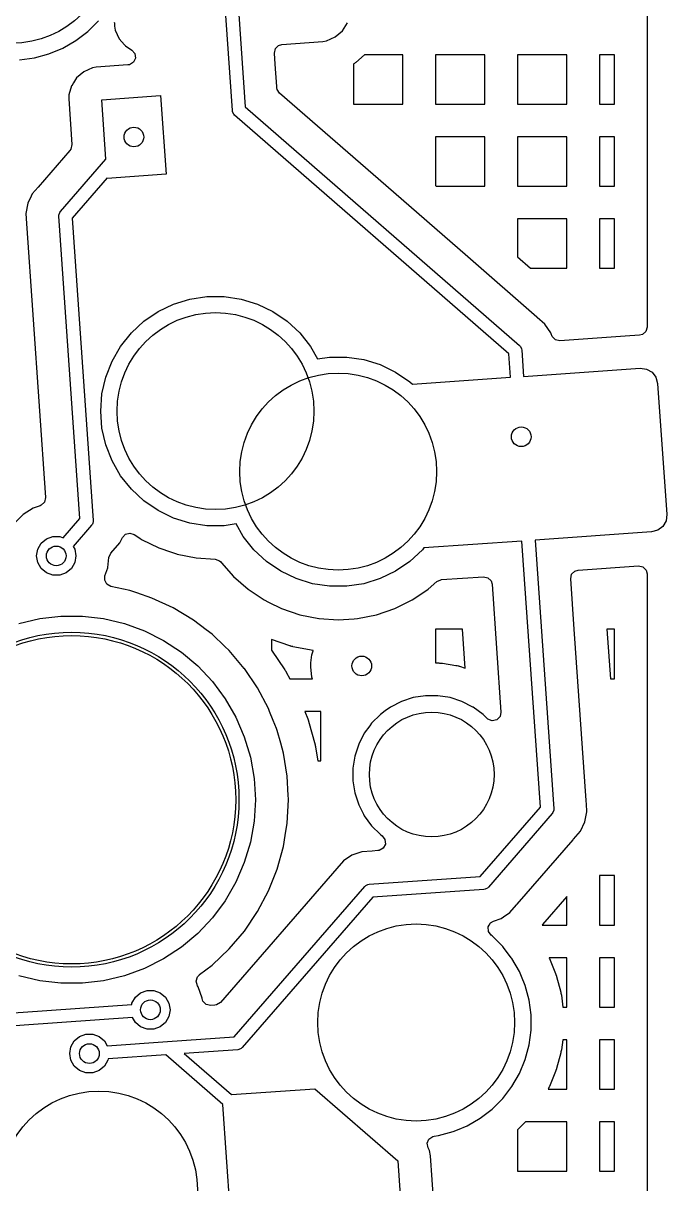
# Model space of a CAD drawing. Extents: x 2.49 to 8.57, y -5.87 to -1.87.
# Drawn here: x 4.562 to 4.948, y -4.23 to -3.535 of the extents above; entities that cross this region are included whole.
import ezdxf

# ---------------------------------------------------------------- set-up
doc = ezdxf.new("R2010")
doc.units = 0
doc.header["$MEASUREMENT"] = 0
doc.layers.add('BLACK', color=7, linetype='CONTINUOUS')

msp = doc.modelspace()

# ---------------------------------------------------------------- linework, layer by layer
at = {"layer": 'BLACK', "linetype": 'CONTINUOUS'}
for p, q in [((4.93635, -3.17601), (4.93635, -3.71682)), ((4.60076, -3.53949), (4.60714, -3.5331)), ((4.61662, -3.53403), (4.61671, -3.53467)), ((4.68748, -3.58699), (4.68348, -3.5299)), ((4.69134, -3.52935), (4.69522, -3.58482)), ((4.59359, -3.54499), (4.60076, -3.53949)), ((4.60076, -3.53949), (4.60076, -3.53949)), ((4.60076, -3.53949), (4.60076, -3.53949)), ((4.61671, -3.53467), (4.61675, -3.53526)), ((4.61675, -3.53526), (4.61683, -3.53645)), ((4.61683, -3.53645), (4.61683, -3.53645)), ((4.61683, -3.53645), (4.61725, -3.53877)), ((4.61725, -3.53877), (4.61725, -3.53878)), ((4.61725, -3.53878), (4.61959, -3.54393)), ((4.7492, -3.54282), (4.75349, -3.53912)), ((4.75349, -3.53912), (4.75656, -3.53435)), ((4.58577, -3.54951), (4.59359, -3.54499)), ((4.61959, -3.54393), (4.61959, -3.54393)), ((4.61959, -3.54393), (4.62279, -3.54763)), ((4.62279, -3.54763), (4.62329, -3.54822)), ((4.7133, -3.54982), (4.71525, -3.54788)), ((4.71525, -3.54788), (4.71724, -3.54729)), ((4.71724, -3.54729), (4.74172, -3.54558)), ((4.74172, -3.54558), (4.74405, -3.54517)), ((4.74405, -3.54517), (4.7492, -3.54282)), ((4.56869, -3.5553), (4.57742, -3.55296)), ((4.57742, -3.55296), (4.58577, -3.54951)), ((4.62329, -3.54822), (4.62709, -3.55067)), ((4.62709, -3.55067), (4.62888, -3.55275)), ((4.62888, -3.55275), (4.62927, -3.55547)), ((4.71271, -3.5525), (4.7133, -3.54982)), ((4.71317, -3.55908), (4.71271, -3.5525)), ((4.76684, -3.5535), (4.76149, -3.55812)), ((4.76687, -3.55347), (4.76684, -3.5535)), ((4.78977, -3.55347), (4.76687, -3.55347)), ((4.78977, -3.58307), (4.78977, -3.55347)), ((4.83898, -3.55347), (4.80938, -3.55347)), ((4.80938, -3.55347), (4.80938, -3.58307)), ((4.83898, -3.58307), (4.83898, -3.55347)), ((4.8882, -3.55347), (4.85859, -3.55347)), ((4.85859, -3.55347), (4.85859, -3.58307)), ((4.8882, -3.58307), (4.8882, -3.55347)), ((4.91674, -3.55347), (4.9078, -3.55347)), ((4.9078, -3.55347), (4.9078, -3.58307)), ((4.91674, -3.58307), (4.91674, -3.55347)), ((4.55974, -3.55648), (4.56869, -3.5553)), ((4.6035, -3.56138), (4.59834, -3.56373)), ((4.60582, -3.56097), (4.6035, -3.56138)), ((4.6035, -3.56138), (4.6035, -3.56138)), ((4.62478, -3.55964), (4.60582, -3.56097)), ((4.60582, -3.56097), (4.60582, -3.56097)), ((4.62581, -3.55946), (4.62478, -3.55964)), ((4.62813, -3.55797), (4.62581, -3.55946)), ((4.62927, -3.55547), (4.62813, -3.55797)), ((4.71411, -3.57252), (4.71317, -3.55908)), ((4.76037, -3.55895), (4.76016, -3.55908)), ((4.76016, -3.55908), (4.76016, -3.58307)), ((4.76065, -3.55876), (4.76037, -3.55895)), ((4.76122, -3.55833), (4.76065, -3.55876)), ((4.76149, -3.55812), (4.76122, -3.55833)), ((4.59405, -3.56743), (4.59219, -3.57031)), ((4.59834, -3.56373), (4.59405, -3.56743)), ((4.59834, -3.56373), (4.59834, -3.56373)), ((4.59098, -3.57219), (4.58938, -3.57763)), ((4.59107, -3.57206), (4.59098, -3.57219)), ((4.59219, -3.57031), (4.59107, -3.57206)), ((4.71416, -3.57328), (4.71411, -3.57252)), ((4.71435, -3.57431), (4.71416, -3.57328)), ((4.71583, -3.57663), (4.71435, -3.57431)), ((4.58938, -3.57763), (4.58929, -3.57998)), ((4.58929, -3.57998), (4.58929, -3.57998)), ((4.58929, -3.57998), (4.5912, -3.60739)), ((4.58938, -3.57763), (4.58938, -3.57763)), ((4.60908, -3.58049), (4.64442, -3.57802)), ((4.61157, -3.61617), (4.60908, -3.58049)), ((4.64442, -3.57802), (4.64772, -3.62515)), ((4.77949, -3.63196), (4.71583, -3.57663)), ((4.68761, -3.58775), (4.68748, -3.58699)), ((4.68829, -3.58913), (4.68761, -3.58775)), ((4.68882, -3.58969), (4.68829, -3.58913)), ((4.85336, -3.73272), (4.68882, -3.58969)), ((4.69522, -3.58482), (4.85976, -3.72785)), ((4.76016, -3.58307), (4.78977, -3.58307)), ((4.80938, -3.58307), (4.83898, -3.58307)), ((4.85859, -3.58307), (4.8882, -3.58307)), ((4.9078, -3.58307), (4.91674, -3.58307)), ((4.83898, -3.60268), (4.80938, -3.60268)), ((4.80938, -3.60268), (4.80938, -3.63196)), ((4.83898, -3.63228), (4.83898, -3.60268)), ((4.8882, -3.60268), (4.85859, -3.60268)), ((4.85859, -3.60268), (4.85859, -3.63228)), ((4.8882, -3.63228), (4.8882, -3.60268)), ((4.91674, -3.60268), (4.9078, -3.60268)), ((4.9078, -3.60268), (4.9078, -3.63228)), ((4.91674, -3.63228), (4.91674, -3.60268)), ((4.59062, -3.61008), (4.59002, -3.61093)), ((4.5912, -3.60739), (4.59062, -3.61008)), ((4.59002, -3.61093), (4.57092, -3.6329)), ((4.58433, -3.64751), (4.61157, -3.61617)), ((4.61235, -3.62728), (4.59134, -3.65145)), ((4.61237, -3.62762), (4.61235, -3.62728)), ((4.64772, -3.62515), (4.61237, -3.62762)), ((4.56676, -3.63829), (4.56469, -3.64253)), ((4.56742, -3.63693), (4.56676, -3.63829)), ((4.56676, -3.63829), (4.56676, -3.63829)), ((4.57092, -3.6329), (4.56742, -3.63693)), ((4.57092, -3.6329), (4.57092, -3.6329)), ((4.8287, -3.67474), (4.77949, -3.63196)), ((4.80938, -3.63196), (4.80974, -3.63228)), ((4.80974, -3.63228), (4.83898, -3.63228)), ((4.85859, -3.63228), (4.8882, -3.63228)), ((4.9078, -3.63228), (4.91674, -3.63228)), ((4.56469, -3.64253), (4.5635, -3.64864)), ((4.56469, -3.64253), (4.56469, -3.64253)), ((4.5635, -3.64864), (4.56393, -3.65476)), ((4.58337, -3.65037), (4.5834, -3.6496)), ((4.59604, -3.83156), (4.58337, -3.65037)), ((4.5834, -3.6496), (4.58388, -3.64814)), ((4.58388, -3.64814), (4.58433, -3.64751)), ((4.59134, -3.65145), (4.60401, -3.83264)), ((4.8882, -3.65189), (4.85859, -3.65189)), ((4.85859, -3.65189), (4.85859, -3.67474)), ((4.8882, -3.6815), (4.8882, -3.65189)), ((4.91674, -3.65189), (4.9078, -3.65189)), ((4.9078, -3.65189), (4.9078, -3.6815)), ((4.91674, -3.6815), (4.91674, -3.65189)), ((4.56393, -3.65476), (4.56393, -3.65476)), ((4.56393, -3.65476), (4.57541, -3.81897)), ((4.8701, -3.71073), (4.8287, -3.67474)), ((4.85859, -3.67474), (4.86636, -3.6815)), ((4.86636, -3.6815), (4.8882, -3.6815)), ((4.9078, -3.6815), (4.91674, -3.6815)), ((4.65221, -3.70299), (4.66205, -3.69995)), ((4.66205, -3.69995), (4.67223, -3.69842)), ((4.67223, -3.69842), (4.68253, -3.69842)), ((4.68253, -3.69842), (4.69271, -3.69995)), ((4.69271, -3.69995), (4.70255, -3.70299)), ((4.63442, -3.71326), (4.64293, -3.70746)), ((4.64293, -3.70746), (4.65221, -3.70299)), ((4.70255, -3.70299), (4.71183, -3.70746)), ((4.71183, -3.70746), (4.72034, -3.71326)), ((4.62687, -3.72026), (4.63442, -3.71326)), ((4.72034, -3.71326), (4.72789, -3.72026)), ((4.87034, -3.71093), (4.8701, -3.71073)), ((4.8701, -3.71073), (4.8701, -3.71073)), ((4.87503, -3.71502), (4.87034, -3.71093)), ((4.87034, -3.71093), (4.87034, -3.71093)), ((4.87852, -3.72018), (4.87503, -3.71502)), ((4.62045, -3.72831), (4.62687, -3.72026)), ((4.72789, -3.72026), (4.73431, -3.72831)), ((4.87897, -3.7215), (4.87852, -3.72018)), ((4.87906, -3.72175), (4.87897, -3.7215)), ((4.87938, -3.72249), (4.87906, -3.72175)), ((4.93181, -3.72169), (4.92303, -3.7223)), ((4.93349, -3.72126), (4.93181, -3.72169)), ((4.93557, -3.71946), (4.93349, -3.72126)), ((4.93635, -3.71682), (4.93557, -3.71946)), ((4.6153, -3.73723), (4.62045, -3.72831)), ((4.73431, -3.72831), (4.73863, -3.7358)), ((4.85976, -3.72785), (4.86029, -3.72841)), ((4.86029, -3.72841), (4.86097, -3.72978)), ((4.88133, -3.72444), (4.87938, -3.72249)), ((4.88401, -3.72503), (4.88133, -3.72444)), ((4.92303, -3.7223), (4.88401, -3.72503)), ((4.73863, -3.7358), (4.74581, -3.73471)), ((4.74581, -3.73471), (4.75611, -3.73471)), ((4.75611, -3.73471), (4.76629, -3.73625)), ((4.85435, -3.74686), (4.85336, -3.73272)), ((4.86097, -3.72978), (4.8611, -3.73054)), ((4.8611, -3.73054), (4.8622, -3.74631)), ((4.61154, -3.74682), (4.6153, -3.73723)), ((4.76629, -3.73625), (4.77613, -3.73928)), ((4.77613, -3.73928), (4.78541, -3.74375)), ((4.8622, -3.74631), (4.93211, -3.74142)), ((4.93211, -3.74142), (4.93592, -3.7419)), ((4.93592, -3.7419), (4.93926, -3.74381)), ((4.60925, -3.75686), (4.61154, -3.74682)), ((4.78541, -3.74375), (4.79391, -3.74955)), ((4.79391, -3.74955), (4.79545, -3.75098)), ((4.79545, -3.75098), (4.85435, -3.74686)), ((4.93926, -3.74381), (4.94161, -3.74685)), ((4.94161, -3.74685), (4.94262, -3.75055)), ((4.60848, -3.76713), (4.60925, -3.75686)), ((4.94262, -3.75055), (4.94811, -3.8291)), ((4.60925, -3.77739), (4.60848, -3.76713)), ((4.61154, -3.78743), (4.60925, -3.77739)), ((4.6153, -3.79702), (4.61154, -3.78743)), ((4.62045, -3.80594), (4.6153, -3.79702)), ((4.62687, -3.81399), (4.62045, -3.80594)), ((4.57541, -3.81897), (4.57482, -3.82166)), ((4.63442, -3.82099), (4.62687, -3.81399)), ((4.56806, -3.82535), (4.56205, -3.82913)), ((4.57215, -3.82392), (4.56806, -3.82535)), ((4.57287, -3.8236), (4.57215, -3.82392)), ((4.57482, -3.82166), (4.57287, -3.8236)), ((4.64293, -3.82679), (4.63442, -3.82099)), ((4.56205, -3.82913), (4.55703, -3.83415)), ((4.58603, -3.84308), (4.59604, -3.83156)), ((4.60399, -3.83341), (4.60367, -3.83438)), ((4.60401, -3.83264), (4.60399, -3.83341)), ((4.65221, -3.83126), (4.64293, -3.82679)), ((4.66205, -3.8343), (4.65221, -3.83126)), ((4.94763, -3.83291), (4.94572, -3.83624)), ((4.94811, -3.8291), (4.94763, -3.83291)), ((4.60306, -3.8355), (4.59197, -3.84825)), ((4.6035, -3.83487), (4.60306, -3.8355)), ((4.60367, -3.83438), (4.6035, -3.83487)), ((4.62333, -3.84096), (4.62598, -3.84025)), ((4.62598, -3.84025), (4.62857, -3.84107)), ((4.67223, -3.83583), (4.66205, -3.8343)), ((4.68253, -3.83583), (4.67223, -3.83583)), ((4.68971, -3.83475), (4.68253, -3.83583)), ((4.69403, -3.84223), (4.68971, -3.83475)), ((4.93898, -3.8396), (4.86907, -3.84449)), ((4.94268, -3.83859), (4.93898, -3.8396)), ((4.94572, -3.83624), (4.94268, -3.83859)), ((4.57072, -3.84989), (4.57277, -3.84633)), ((4.57277, -3.84633), (4.57592, -3.8437)), ((4.57592, -3.8437), (4.57977, -3.84229)), ((4.57977, -3.84229), (4.58387, -3.84229)), ((4.58387, -3.84229), (4.58603, -3.84308)), ((4.61459, -3.85227), (4.61997, -3.84608)), ((4.61997, -3.84608), (4.62147, -3.84299)), ((4.62147, -3.84299), (4.62333, -3.84096)), ((4.62857, -3.84107), (4.63202, -3.84338)), ((4.63202, -3.84338), (4.63298, -3.84402)), ((4.63298, -3.84402), (4.6434, -3.84916)), ((4.70045, -3.85028), (4.69403, -3.84223)), ((4.86122, -3.84504), (4.80236, -3.84916)), ((4.87236, -4.00448), (4.86122, -3.84504)), ((4.86907, -3.84449), (4.88033, -4.00556)), ((4.57001, -3.85392), (4.57072, -3.84989)), ((4.57072, -3.85796), (4.57001, -3.85392)), ((4.59197, -3.84825), (4.59292, -3.84989)), ((4.59292, -3.84989), (4.59363, -3.85392)), ((4.59363, -3.85392), (4.59292, -3.85796)), ((4.61342, -3.85492), (4.61449, -3.85238)), ((4.61449, -3.85238), (4.61459, -3.85227)), ((4.6434, -3.84916), (4.65101, -3.85174)), ((4.65101, -3.85174), (4.65398, -3.85275)), ((4.65398, -3.85275), (4.6544, -3.85289)), ((4.6544, -3.85289), (4.66579, -3.85516)), ((4.708, -3.85729), (4.70045, -3.85028)), ((4.80146, -3.85028), (4.79391, -3.85729)), ((4.80236, -3.84916), (4.80146, -3.85028)), ((4.57277, -3.86152), (4.57072, -3.85796)), ((4.59292, -3.85796), (4.59087, -3.86152)), ((4.61104, -3.86584), (4.61273, -3.86102)), ((4.61273, -3.86102), (4.61274, -3.86098)), ((4.61274, -3.86098), (4.61321, -3.85685)), ((4.61274, -3.86098), (4.61274, -3.86098)), ((4.61321, -3.85685), (4.61342, -3.85492)), ((4.66579, -3.85516), (4.67724, -3.85591)), ((4.67724, -3.85591), (4.67982, -3.85685)), ((4.67982, -3.85685), (4.68059, -3.85756)), ((4.68059, -3.85756), (4.68101, -3.85804)), ((4.68101, -3.85804), (4.68817, -3.86621)), ((4.71651, -3.86309), (4.708, -3.85729)), ((4.79391, -3.85729), (4.78541, -3.86309)), ((4.89497, -3.86243), (4.93112, -3.85991)), ((4.93112, -3.85991), (4.93381, -3.8605)), ((4.93381, -3.8605), (4.93575, -3.86244)), ((4.57592, -3.86415), (4.57277, -3.86152)), ((4.57977, -3.86556), (4.57592, -3.86415)), ((4.58387, -3.86556), (4.57977, -3.86556)), ((4.58773, -3.86415), (4.58387, -3.86556)), ((4.59087, -3.86152), (4.58773, -3.86415)), ((4.61088, -3.86848), (4.61104, -3.86584)), ((4.68817, -3.86621), (4.6969, -3.87386)), ((4.72579, -3.86755), (4.71651, -3.86309)), ((4.73563, -3.87059), (4.72579, -3.86755)), ((4.77613, -3.86755), (4.76629, -3.87059)), ((4.78541, -3.86309), (4.77613, -3.86755)), ((4.81014, -3.86937), (4.81263, -3.86821)), ((4.81263, -3.86821), (4.81302, -3.86817)), ((4.81302, -3.86817), (4.83806, -3.86641)), ((4.83806, -3.86641), (4.84075, -3.867)), ((4.84075, -3.867), (4.84269, -3.86895)), ((4.89044, -3.86765), (4.89103, -3.86496)), ((4.89256, -3.89795), (4.89044, -3.86765)), ((4.89103, -3.86496), (4.89298, -3.86302)), ((4.89298, -3.86302), (4.89497, -3.86243)), ((4.93575, -3.86244), (4.93635, -3.86478)), ((4.93635, -3.86478), (4.93635, -4.29839)), ((4.61219, -3.8709), (4.61088, -3.86848)), ((4.6146, -3.87222), (4.61219, -3.8709)), ((4.62587, -3.8747), (4.6146, -3.87222)), ((4.63009, -3.87612), (4.62587, -3.8747)), ((4.6969, -3.87386), (4.70656, -3.88032)), ((4.74581, -3.87212), (4.73563, -3.87059)), ((4.75611, -3.87212), (4.74581, -3.87212)), ((4.76629, -3.87059), (4.75611, -3.87212)), ((4.79535, -3.88032), (4.80346, -3.8749)), ((4.80346, -3.8749), (4.80501, -3.87386)), ((4.80501, -3.87386), (4.81014, -3.86937)), ((4.80501, -3.87386), (4.80501, -3.87386)), ((4.80501, -3.87386), (4.80501, -3.87386)), ((4.84269, -3.86895), (4.84327, -3.87094)), ((4.84327, -3.87094), (4.84863, -3.9476)), ((4.63922, -3.8792), (4.63009, -3.87612)), ((4.63923, -3.8792), (4.63922, -3.8792)), ((4.63922, -3.8792), (4.63922, -3.8792)), ((4.65201, -3.88512), (4.63923, -3.8792)), ((4.70656, -3.88032), (4.70656, -3.88032)), ((4.70656, -3.88032), (4.70925, -3.88164)), ((4.70925, -3.88164), (4.71698, -3.88545)), ((4.78494, -3.88545), (4.79535, -3.88032)), ((4.66409, -3.89238), (4.65201, -3.88512)), ((4.65201, -3.88512), (4.65201, -3.88512)), ((4.65201, -3.88512), (4.65201, -3.88512)), ((4.65201, -3.88512), (4.65201, -3.88512)), ((4.71698, -3.88545), (4.72798, -3.88919)), ((4.77394, -3.88919), (4.78494, -3.88545)), ((4.55944, -3.89449), (4.57192, -3.89153)), ((4.57192, -3.89153), (4.58465, -3.89004)), ((4.58465, -3.89004), (4.59747, -3.89004)), ((4.59747, -3.89004), (4.6102, -3.89153)), ((4.6102, -3.89153), (4.62267, -3.89449)), ((4.62267, -3.89449), (4.63472, -3.89887)), ((4.67185, -3.89829), (4.66409, -3.89238)), ((4.72798, -3.88919), (4.73937, -3.89145)), ((4.73937, -3.89145), (4.73964, -3.89147)), ((4.73964, -3.89147), (4.75096, -3.89221)), ((4.75096, -3.89221), (4.76061, -3.89158)), ((4.75096, -3.89221), (4.75096, -3.89221)), ((4.75096, -3.89221), (4.75096, -3.89221)), ((4.76061, -3.89158), (4.76255, -3.89145)), ((4.76255, -3.89145), (4.77394, -3.88919)), ((4.63472, -3.89887), (4.64618, -3.90462)), ((4.6753, -3.90091), (4.67185, -3.89829)), ((4.68324, -3.90842), (4.6753, -3.90091)), ((4.6753, -3.90091), (4.6753, -3.90091)), ((4.6753, -3.90091), (4.6753, -3.90091)), ((4.82551, -3.89795), (4.80938, -3.89795)), ((4.80938, -3.89795), (4.80938, -3.91812)), ((4.82713, -3.9212), (4.82551, -3.89795)), ((4.89974, -4.00058), (4.89256, -3.89795)), ((4.91674, -3.89795), (4.91222, -3.89795)), ((4.91222, -3.89795), (4.91429, -3.92756)), ((4.91674, -3.92756), (4.91674, -3.89795)), ((4.64618, -3.90462), (4.65689, -3.91167)), ((4.68536, -3.91044), (4.68324, -3.90842)), ((4.72198, -3.90786), (4.71095, -3.90411)), ((4.71095, -3.90411), (4.71095, -3.91044)), ((4.72213, -3.9079), (4.72198, -3.90786)), ((4.72244, -3.908), (4.72213, -3.9079)), ((4.72259, -3.90804), (4.72244, -3.908)), ((4.72321, -3.90821), (4.72259, -3.90804)), ((4.72337, -3.90825), (4.72321, -3.90821)), ((4.72368, -3.90832), (4.72337, -3.90825)), ((4.72384, -3.90835), (4.72368, -3.90832)), ((4.73586, -3.91074), (4.72384, -3.90835)), ((4.65689, -3.91167), (4.66671, -3.91991)), ((4.68553, -3.9106), (4.68536, -3.91044)), ((4.69465, -3.92134), (4.68553, -3.9106)), ((4.71095, -3.91044), (4.71894, -3.92222)), ((4.73464, -3.91812), (4.73524, -3.91316)), ((4.73524, -3.91316), (4.73552, -3.91202)), ((4.73552, -3.91202), (4.736, -3.91077)), ((4.736, -3.91077), (4.73586, -3.91074)), ((4.66671, -3.91991), (4.6755, -3.92923)), ((4.69466, -3.92134), (4.69465, -3.92134)), ((4.69465, -3.92134), (4.69465, -3.92134)), ((4.70256, -3.933), (4.69466, -3.92134)), ((4.71894, -3.92222), (4.71901, -3.92233)), ((4.71901, -3.92233), (4.71915, -3.92255)), ((4.71915, -3.92255), (4.71922, -3.92267)), ((4.71922, -3.92267), (4.7195, -3.92312)), ((4.7195, -3.92312), (4.71957, -3.92324)), ((4.71957, -3.92324), (4.7197, -3.92347)), ((4.7197, -3.92347), (4.71976, -3.92358)), ((4.71976, -3.92358), (4.72187, -3.92756)), ((4.73449, -3.91933), (4.73464, -3.91812)), ((4.73449, -3.92051), (4.73449, -3.91933)), ((4.73524, -3.92668), (4.73449, -3.92051)), ((4.80938, -3.91812), (4.81117, -3.91812)), ((4.81117, -3.91812), (4.81136, -3.91812)), ((4.81136, -3.91812), (4.81175, -3.91814)), ((4.81175, -3.91814), (4.81194, -3.91815)), ((4.81194, -3.91815), (4.81271, -3.91821)), ((4.81271, -3.91821), (4.8129, -3.91823)), ((4.8129, -3.91823), (4.81328, -3.91827)), ((4.81328, -3.91827), (4.81347, -3.9183)), ((4.81347, -3.9183), (4.82158, -3.91958)), ((4.82158, -3.91958), (4.82177, -3.91962)), ((4.82177, -3.91962), (4.82215, -3.91969)), ((4.82215, -3.91969), (4.82234, -3.91973)), ((4.82234, -3.91973), (4.82308, -3.91991)), ((4.82308, -3.91991), (4.82327, -3.91996)), ((4.82327, -3.91996), (4.82364, -3.92007)), ((4.82364, -3.92007), (4.82383, -3.92012)), ((4.82383, -3.92012), (4.82713, -3.9212)), ((4.6755, -3.92923), (4.68316, -3.93952)), ((4.72187, -3.92756), (4.73546, -3.92756)), ((4.73546, -3.92756), (4.73524, -3.92668)), ((4.91429, -3.92756), (4.91674, -3.92756)), ((4.70916, -3.94545), (4.70256, -3.933)), ((4.70256, -3.933), (4.70256, -3.933)), ((4.70256, -3.933), (4.70256, -3.933)), ((4.80335, -3.93772), (4.796, -3.93889)), ((4.81079, -3.93772), (4.80335, -3.93772)), ((4.80335, -3.93772), (4.80335, -3.93772)), ((4.81813, -3.93889), (4.81079, -3.93772)), ((4.81079, -3.93772), (4.81079, -3.93772)), ((4.68316, -3.93952), (4.68957, -3.95062)), ((4.78229, -3.94456), (4.77924, -3.94679)), ((4.78892, -3.94119), (4.78229, -3.94456)), ((4.796, -3.93889), (4.78892, -3.94119)), ((4.82521, -3.94119), (4.81813, -3.93889)), ((4.8318, -3.94454), (4.82521, -3.94119)), ((4.83184, -3.94456), (4.8318, -3.94454)), ((4.83786, -3.94894), (4.83184, -3.94456)), ((4.68957, -3.95062), (4.69465, -3.96239)), ((4.70985, -3.94717), (4.70916, -3.94545)), ((4.70916, -3.94545), (4.70916, -3.94545)), ((4.71204, -3.95267), (4.70985, -3.94717)), ((4.74056, -3.94717), (4.73095, -3.94717)), ((4.73095, -3.94717), (4.73269, -3.95153)), ((4.73269, -3.95153), (4.73274, -3.95165)), ((4.73274, -3.95165), (4.73283, -3.9519)), ((4.74056, -3.97677), (4.74056, -3.94717)), ((4.77628, -3.94894), (4.77102, -3.9542)), ((4.77924, -3.94679), (4.77628, -3.94894)), ((4.77628, -3.94894), (4.77628, -3.94894)), ((4.77628, -3.94894), (4.77628, -3.94894)), ((4.84031, -3.95139), (4.83786, -3.94894)), ((4.83786, -3.94894), (4.83786, -3.94894)), ((4.84083, -3.95184), (4.84031, -3.95139)), ((4.84804, -3.95029), (4.8461, -3.95223)), ((4.84863, -3.9476), (4.84804, -3.95029)), ((4.71394, -3.95744), (4.71204, -3.95267)), ((4.71438, -3.95854), (4.71394, -3.95744)), ((4.71649, -3.96613), (4.71438, -3.95854)), ((4.71438, -3.95854), (4.71438, -3.95854)), ((4.73283, -3.9519), (4.73287, -3.95203)), ((4.73287, -3.95203), (4.73304, -3.95253)), ((4.73304, -3.95253), (4.73308, -3.95266)), ((4.73308, -3.95266), (4.73316, -3.95291)), ((4.73316, -3.95291), (4.7332, -3.95304)), ((4.7332, -3.95304), (4.73711, -3.96713)), ((4.76986, -3.95579), (4.76664, -3.96022)), ((4.77102, -3.9542), (4.76986, -3.95579)), ((4.77102, -3.9542), (4.77102, -3.9542)), ((4.77102, -3.9542), (4.77102, -3.9542)), ((4.84341, -3.95281), (4.84083, -3.95184)), ((4.8461, -3.95223), (4.84341, -3.95281)), ((4.69465, -3.96239), (4.69832, -3.97467)), ((4.76664, -3.96022), (4.76326, -3.96684)), ((4.71815, -3.97212), (4.71649, -3.96613)), ((4.72042, -3.98598), (4.71815, -3.97212)), ((4.71815, -3.97212), (4.71815, -3.97212)), ((4.71815, -3.97212), (4.71815, -3.97212)), ((4.73711, -3.96713), (4.73714, -3.96726)), ((4.73714, -3.96726), (4.73721, -3.96751)), ((4.73721, -3.96751), (4.73724, -3.96764)), ((4.73724, -3.96764), (4.73735, -3.96816)), ((4.73735, -3.96816), (4.73738, -3.96829)), ((4.73738, -3.96829), (4.73743, -3.96855)), ((4.73743, -3.96855), (4.73745, -3.96868)), ((4.73745, -3.96868), (4.73878, -3.97677)), ((4.76326, -3.96684), (4.76097, -3.97392)), ((4.69832, -3.97467), (4.70055, -3.98729)), ((4.73878, -3.97677), (4.74056, -3.97677)), ((4.76097, -3.97392), (4.7598, -3.98127)), ((4.72043, -3.98602), (4.72042, -3.98598)), ((4.72105, -3.99756), (4.72043, -3.98602)), ((4.7598, -3.98127), (4.7598, -3.98871)), ((4.70055, -3.98729), (4.70129, -4.00009)), ((4.7598, -3.98871), (4.76097, -3.99605)), ((4.70129, -4.00009), (4.70055, -4.01289)), ((4.72043, -4.01416), (4.72119, -4.00009)), ((4.72116, -3.99958), (4.72105, -3.99756)), ((4.72119, -4.00009), (4.72116, -3.99958)), ((4.76097, -3.99605), (4.76326, -4.00313)), ((4.76326, -4.00313), (4.7661, -4.0087)), ((4.83619, -4.04609), (4.87236, -4.00448)), ((4.88031, -4.00633), (4.87983, -4.00777)), ((4.88033, -4.00556), (4.88031, -4.00633)), ((4.89902, -4.0134), (4.90021, -4.00729)), ((4.89974, -4.0006), (4.89974, -4.00058)), ((4.89977, -4.00108), (4.89974, -4.0006)), ((4.89974, -4.0006), (4.89974, -4.0006)), ((4.89986, -4.00239), (4.89977, -4.00108)), ((4.89977, -4.00108), (4.89977, -4.00108)), ((4.89994, -4.00348), (4.89986, -4.00239)), ((4.90014, -4.00635), (4.89994, -4.00348)), ((4.90021, -4.00729), (4.90014, -4.00635)), ((4.70055, -4.01289), (4.69832, -4.02551)), ((4.7192, -4.02163), (4.72043, -4.01416)), ((4.72043, -4.01416), (4.72043, -4.01416)), ((4.72043, -4.01416), (4.72043, -4.01416)), ((4.7661, -4.0087), (4.76664, -4.00976)), ((4.76664, -4.00976), (4.77102, -4.01578)), ((4.87938, -4.00842), (4.84107, -4.05249)), ((4.87982, -4.00779), (4.87938, -4.00842)), ((4.87983, -4.00777), (4.87982, -4.00779)), ((4.89629, -4.019), (4.89902, -4.0134)), ((4.77102, -4.01578), (4.77628, -4.02104)), ((4.77628, -4.02104), (4.77734, -4.02181)), ((4.89221, -4.02369), (4.89629, -4.019)), ((4.69832, -4.02551), (4.69465, -4.0378)), ((4.71438, -4.04164), (4.71815, -4.02807)), ((4.71815, -4.02807), (4.7192, -4.02163)), ((4.77734, -4.02181), (4.77902, -4.02399)), ((4.77925, -4.02673), (4.77797, -4.02916)), ((4.77902, -4.02399), (4.77925, -4.02673)), ((4.8583, -4.0627), (4.89189, -4.02406)), ((4.89189, -4.02406), (4.89221, -4.02369)), ((4.89189, -4.02406), (4.89189, -4.02406)), ((4.75922, -4.03334), (4.75406, -4.03682)), ((4.76511, -4.03131), (4.75922, -4.03334)), ((4.75922, -4.03334), (4.75922, -4.03334)), ((4.7714, -4.03087), (4.76511, -4.03131)), ((4.77481, -4.03063), (4.7714, -4.03087)), ((4.7714, -4.03087), (4.7714, -4.03087)), ((4.77558, -4.03052), (4.77481, -4.03063)), ((4.77797, -4.02916), (4.77558, -4.03052)), ((4.75013, -4.04134), (4.68032, -4.12165)), ((4.69465, -4.0378), (4.68957, -4.04957)), ((4.70916, -4.05473), (4.71438, -4.04164)), ((4.75406, -4.03682), (4.75013, -4.04134)), ((4.75406, -4.03682), (4.75406, -4.03682)), ((4.76959, -4.05075), (4.83619, -4.04609)), ((4.91674, -4.04559), (4.9078, -4.04559)), ((4.9078, -4.04559), (4.9078, -4.0752)), ((4.91674, -4.0752), (4.91674, -4.04559)), ((4.68957, -4.04957), (4.68316, -4.06067)), ((4.68851, -4.14226), (4.76689, -4.05209)), ((4.70256, -4.06718), (4.70916, -4.05473)), ((4.76689, -4.05209), (4.76745, -4.05156)), ((4.76745, -4.05156), (4.76883, -4.05088)), ((4.76883, -4.05088), (4.76959, -4.05075)), ((4.83837, -4.05383), (4.77176, -4.05849)), ((4.83913, -4.0537), (4.83837, -4.05383)), ((4.83953, -4.05351), (4.83913, -4.0537)), ((4.84051, -4.05302), (4.83953, -4.05351)), ((4.84107, -4.05249), (4.84051, -4.05302)), ((4.68316, -4.06067), (4.6755, -4.07095)), ((4.77176, -4.05849), (4.69338, -4.14866)), ((4.85798, -4.06307), (4.8583, -4.0627)), ((4.8583, -4.0627), (4.8583, -4.0627)), ((4.8882, -4.05819), (4.8736, -4.07499)), ((4.8882, -4.0752), (4.8882, -4.05819)), ((4.69466, -4.07884), (4.70256, -4.06718)), ((4.85011, -4.07032), (4.8539, -4.06776)), ((4.8539, -4.06776), (4.85798, -4.06307)), ((4.85798, -4.06307), (4.85798, -4.06307)), ((4.6755, -4.07095), (4.66671, -4.08027)), ((4.84097, -4.07635), (4.84161, -4.0752)), ((4.84113, -4.0791), (4.84097, -4.07635)), ((4.84161, -4.0752), (4.84231, -4.07395)), ((4.84231, -4.07395), (4.84413, -4.07283)), ((4.84413, -4.07283), (4.84874, -4.07125)), ((4.84874, -4.07125), (4.85011, -4.07032)), ((4.8736, -4.07499), (4.87341, -4.0752)), ((4.87341, -4.0752), (4.8882, -4.0752)), ((4.8736, -4.07499), (4.8736, -4.07499)), ((4.9078, -4.0752), (4.91674, -4.0752)), ((4.66671, -4.08027), (4.65689, -4.08852)), ((4.68553, -4.08958), (4.69466, -4.07884)), ((4.84275, -4.08132), (4.84113, -4.0791)), ((4.84327, -4.08171), (4.84275, -4.08132)), ((4.84965, -4.0881), (4.84327, -4.08171)), ((4.84327, -4.08171), (4.84327, -4.08171)), ((4.84327, -4.08171), (4.84327, -4.08171)), ((4.65689, -4.08852), (4.64618, -4.09556)), ((4.6753, -4.09927), (4.68553, -4.08958)), ((4.85015, -4.08874), (4.84965, -4.0881)), ((4.84965, -4.0881), (4.84965, -4.0881)), ((4.84965, -4.0881), (4.84965, -4.0881)), ((4.8548, -4.0948), (4.85015, -4.08874)), ((4.64618, -4.09556), (4.63472, -4.10131)), ((4.85515, -4.09527), (4.8548, -4.0948)), ((4.85967, -4.10309), (4.85515, -4.09527)), ((4.85515, -4.09527), (4.85515, -4.09527)), ((4.85515, -4.09527), (4.85515, -4.09527)), ((4.8882, -4.0948), (4.87744, -4.0948)), ((4.87744, -4.0948), (4.87746, -4.09485)), ((4.87746, -4.09485), (4.8776, -4.09515)), ((4.8776, -4.09515), (4.87766, -4.09529)), ((4.87766, -4.09529), (4.88136, -4.10423)), ((4.8882, -4.12441), (4.8882, -4.0948)), ((4.91674, -4.0948), (4.9078, -4.0948)), ((4.9078, -4.0948), (4.9078, -4.12441)), ((4.91674, -4.12441), (4.91674, -4.0948)), ((4.63472, -4.10131), (4.62267, -4.1057)), ((4.66785, -4.10494), (4.6753, -4.09927)), ((4.86093, -4.10614), (4.85967, -4.10309)), ((4.85967, -4.10309), (4.85967, -4.10309)), ((4.85967, -4.10309), (4.85967, -4.10309)), ((4.88136, -4.10423), (4.88142, -4.10438)), ((4.88142, -4.10438), (4.88154, -4.10468)), ((4.88154, -4.10468), (4.88159, -4.10483)), ((4.57192, -4.10865), (4.55944, -4.1057)), ((4.58465, -4.11014), (4.57192, -4.10865)), ((4.59747, -4.11014), (4.58465, -4.11014)), ((4.6102, -4.10865), (4.59747, -4.11014)), ((4.62267, -4.1057), (4.6102, -4.10865)), ((4.66573, -4.10892), (4.66653, -4.10629)), ((4.66648, -4.11157), (4.66573, -4.10892)), ((4.66692, -4.11228), (4.66648, -4.11157)), ((4.66653, -4.10629), (4.66766, -4.10509)), ((4.66766, -4.10509), (4.66785, -4.10494)), ((4.86313, -4.11144), (4.86093, -4.10614)), ((4.86547, -4.12016), (4.86313, -4.11144)), ((4.88159, -4.10483), (4.8818, -4.10544)), ((4.8818, -4.10544), (4.88185, -4.10559)), ((4.88185, -4.10559), (4.88194, -4.1059)), ((4.88194, -4.1059), (4.88198, -4.10605)), ((4.88198, -4.10605), (4.88449, -4.1154)), ((4.62725, -4.122), (4.6293, -4.11845)), ((4.6293, -4.11845), (4.63244, -4.11581)), ((4.63244, -4.11581), (4.63629, -4.11441)), ((4.63629, -4.11441), (4.6404, -4.11441)), ((4.6404, -4.11441), (4.64425, -4.11581)), ((4.64425, -4.11581), (4.64739, -4.11845)), ((4.64739, -4.11845), (4.64944, -4.122)), ((4.66814, -4.11576), (4.66692, -4.11228)), ((4.66926, -4.11898), (4.66814, -4.11576)), ((4.88449, -4.1154), (4.88453, -4.11556)), ((4.88453, -4.11556), (4.8846, -4.11587)), ((4.8846, -4.11587), (4.88463, -4.11602)), ((4.88463, -4.11602), (4.88476, -4.11665)), ((4.88476, -4.11665), (4.88479, -4.11681)), ((4.88479, -4.11681), (4.88484, -4.11713)), ((4.88484, -4.11713), (4.88486, -4.11729)), ((4.88486, -4.11729), (4.8858, -4.12441)), ((4.56203, -4.12743), (4.62709, -4.12288)), ((4.62709, -4.12288), (4.62725, -4.122)), ((4.64944, -4.122), (4.65016, -4.12604)), ((4.66929, -4.11917), (4.66926, -4.11898)), ((4.66985, -4.12095), (4.66929, -4.11917)), ((4.67179, -4.1229), (4.66985, -4.12095)), ((4.67448, -4.12349), (4.67179, -4.1229)), ((4.67697, -4.12332), (4.67448, -4.12349)), ((4.678, -4.12313), (4.67697, -4.12332)), ((4.68032, -4.12165), (4.678, -4.12313)), ((4.86664, -4.12912), (4.86547, -4.12016)), ((4.8858, -4.12441), (4.8882, -4.12441)), ((4.9078, -4.12441), (4.91674, -4.12441)), ((4.54402, -4.12869), (4.56203, -4.12743)), ((4.56203, -4.12743), (4.56203, -4.12743)), ((4.62762, -4.13073), (4.56258, -4.13528)), ((4.6293, -4.13363), (4.62762, -4.13073)), ((4.64944, -4.13008), (4.64739, -4.13363)), ((4.65016, -4.12604), (4.64944, -4.13008)), ((4.86664, -4.13816), (4.86664, -4.12912)), ((4.56258, -4.13528), (4.54457, -4.13654)), ((4.56258, -4.13528), (4.56258, -4.13528)), ((4.56258, -4.13528), (4.56258, -4.13528)), ((4.63244, -4.13627), (4.6293, -4.13363)), ((4.63629, -4.13767), (4.63244, -4.13627)), ((4.6404, -4.13767), (4.63629, -4.13767)), ((4.64425, -4.13627), (4.6404, -4.13767)), ((4.64739, -4.13363), (4.64425, -4.13627)), ((4.86547, -4.14711), (4.86664, -4.13816)), ((4.5906, -4.14824), (4.59265, -4.14469)), ((4.59265, -4.14469), (4.59579, -4.14205)), ((4.59579, -4.14205), (4.59965, -4.14065)), ((4.59965, -4.14065), (4.60375, -4.14065)), ((4.60375, -4.14065), (4.60761, -4.14205)), ((4.60761, -4.14205), (4.61075, -4.14469)), ((4.61075, -4.14469), (4.61242, -4.14758)), ((4.61242, -4.14758), (4.64855, -4.14506)), ((4.64855, -4.14506), (4.68851, -4.14226)), ((4.64855, -4.14506), (4.64855, -4.14506)), ((4.88565, -4.14402), (4.88486, -4.14999)), ((4.8882, -4.14402), (4.88565, -4.14402)), ((4.8882, -4.17362), (4.8882, -4.14402)), ((4.91674, -4.14402), (4.9078, -4.14402)), ((4.9078, -4.14402), (4.9078, -4.17362)), ((4.91674, -4.17362), (4.91674, -4.14402)), ((4.58989, -4.15228), (4.5906, -4.14824)), ((4.5906, -4.15632), (4.58989, -4.15228)), ((4.64748, -4.15302), (4.61295, -4.15544)), ((4.68178, -4.18285), (4.64748, -4.15302)), ((4.69068, -4.15), (4.65859, -4.15225)), ((4.65859, -4.15225), (4.68695, -4.1769)), ((4.69144, -4.14987), (4.69068, -4.15)), ((4.69282, -4.14919), (4.69144, -4.14987)), ((4.69338, -4.14866), (4.69282, -4.14919)), ((4.86313, -4.15584), (4.86547, -4.14711)), ((4.88449, -4.15188), (4.88198, -4.16122)), ((4.88453, -4.15172), (4.88449, -4.15188)), ((4.8846, -4.15141), (4.88453, -4.15172)), ((4.88463, -4.15125), (4.8846, -4.15141)), ((4.88476, -4.15062), (4.88463, -4.15125)), ((4.88479, -4.15047), (4.88476, -4.15062)), ((4.88484, -4.15015), (4.88479, -4.15047)), ((4.88486, -4.14999), (4.88484, -4.15015)), ((4.59265, -4.15987), (4.5906, -4.15632)), ((4.59579, -4.16251), (4.59265, -4.15987)), ((4.61075, -4.15987), (4.60761, -4.16251)), ((4.6128, -4.15632), (4.61075, -4.15987)), ((4.61295, -4.15544), (4.6128, -4.15632)), ((4.85967, -4.16419), (4.86313, -4.15584)), ((4.59965, -4.16391), (4.59579, -4.16251)), ((4.60375, -4.16391), (4.59965, -4.16391)), ((4.60761, -4.16251), (4.60375, -4.16391)), ((4.85515, -4.17201), (4.85967, -4.16419)), ((4.88136, -4.16305), (4.87766, -4.17198)), ((4.88142, -4.1629), (4.88136, -4.16305)), ((4.88154, -4.1626), (4.88142, -4.1629)), ((4.88159, -4.16245), (4.88154, -4.1626)), ((4.8818, -4.16184), (4.88159, -4.16245)), ((4.88185, -4.16169), (4.8818, -4.16184)), ((4.88194, -4.16138), (4.88185, -4.16169)), ((4.88198, -4.16122), (4.88194, -4.16138)), ((4.68695, -4.1769), (4.73705, -4.1734)), ((4.73705, -4.1734), (4.78676, -4.21661)), ((4.84965, -4.17918), (4.85392, -4.17362)), ((4.85392, -4.17362), (4.85515, -4.17201)), ((4.87689, -4.17357), (4.87686, -4.17362)), ((4.87686, -4.17362), (4.8882, -4.17362)), ((4.87704, -4.17329), (4.87689, -4.17357)), ((4.87711, -4.17315), (4.87704, -4.17329)), ((4.8774, -4.17257), (4.87711, -4.17315)), ((4.87746, -4.17243), (4.8774, -4.17257)), ((4.8776, -4.17213), (4.87746, -4.17243)), ((4.87766, -4.17198), (4.8776, -4.17213)), ((4.9078, -4.17362), (4.91674, -4.17362)), ((4.84327, -4.18556), (4.84965, -4.17918)), ((4.84965, -4.17918), (4.84965, -4.17918)), ((4.84965, -4.17918), (4.84965, -4.17918)), ((4.68854, -4.27941), (4.68178, -4.18285)), ((4.8361, -4.19106), (4.84327, -4.18556)), ((4.84327, -4.18556), (4.84327, -4.18556)), ((4.84327, -4.18556), (4.84327, -4.18556)), ((4.82827, -4.19558), (4.8361, -4.19106)), ((4.86333, -4.19323), (4.85859, -4.19797)), ((4.8882, -4.19323), (4.86333, -4.19323)), ((4.8882, -4.22284), (4.8882, -4.19323)), ((4.91674, -4.19323), (4.9078, -4.19323)), ((4.9078, -4.19323), (4.9078, -4.22284)), ((4.91674, -4.22284), (4.91674, -4.19323)), ((4.80542, -4.20349), (4.80768, -4.20193)), ((4.80768, -4.20193), (4.80858, -4.20172)), ((4.80858, -4.20172), (4.8112, -4.20138)), ((4.8112, -4.20138), (4.81993, -4.19904)), ((4.81993, -4.19904), (4.82251, -4.19797)), ((4.82251, -4.19797), (4.82827, -4.19558)), ((4.85859, -4.19797), (4.85859, -4.22284)), ((4.80436, -4.20603), (4.80542, -4.20349)), ((4.80485, -4.20874), (4.80436, -4.20603)), ((4.80566, -4.21036), (4.80485, -4.20874)), ((4.8063, -4.21363), (4.80566, -4.21036)), ((4.80832, -4.24244), (4.8063, -4.21363)), ((4.78676, -4.21661), (4.79065, -4.27227)), ((4.85859, -4.22284), (4.8882, -4.22284)), ((4.9078, -4.22284), (4.91674, -4.22284))]:
    msp.add_line(p, q, dxfattribs=at)
at = {"layer": 'BLACK'}
for centre, radius in [((4.55522, -3.48756), 0.05906), ((4.6284, -3.60282), 0.00591), ((4.67738, -3.76713), 0.05906), ((4.75096, -3.80342), 0.05906), ((4.86079, -3.78252), 0.00591), ((4.58182, -3.85392), 0.00591), ((4.59106, -4.00009), 0.10039), ((4.59106, -4.00009), 0.09843), ((4.76512, -3.91992), 0.00591), ((4.80707, -3.98499), 0.0374), ((4.79773, -4.13364), 0.05906), ((4.63834, -4.12604), 0.00591), ((4.6017, -4.15228), 0.00591), ((4.6074, -4.23377), 0.05906)]:
    msp.add_circle(centre, radius, dxfattribs=at)

doc.saveas('drawing.dxf')
